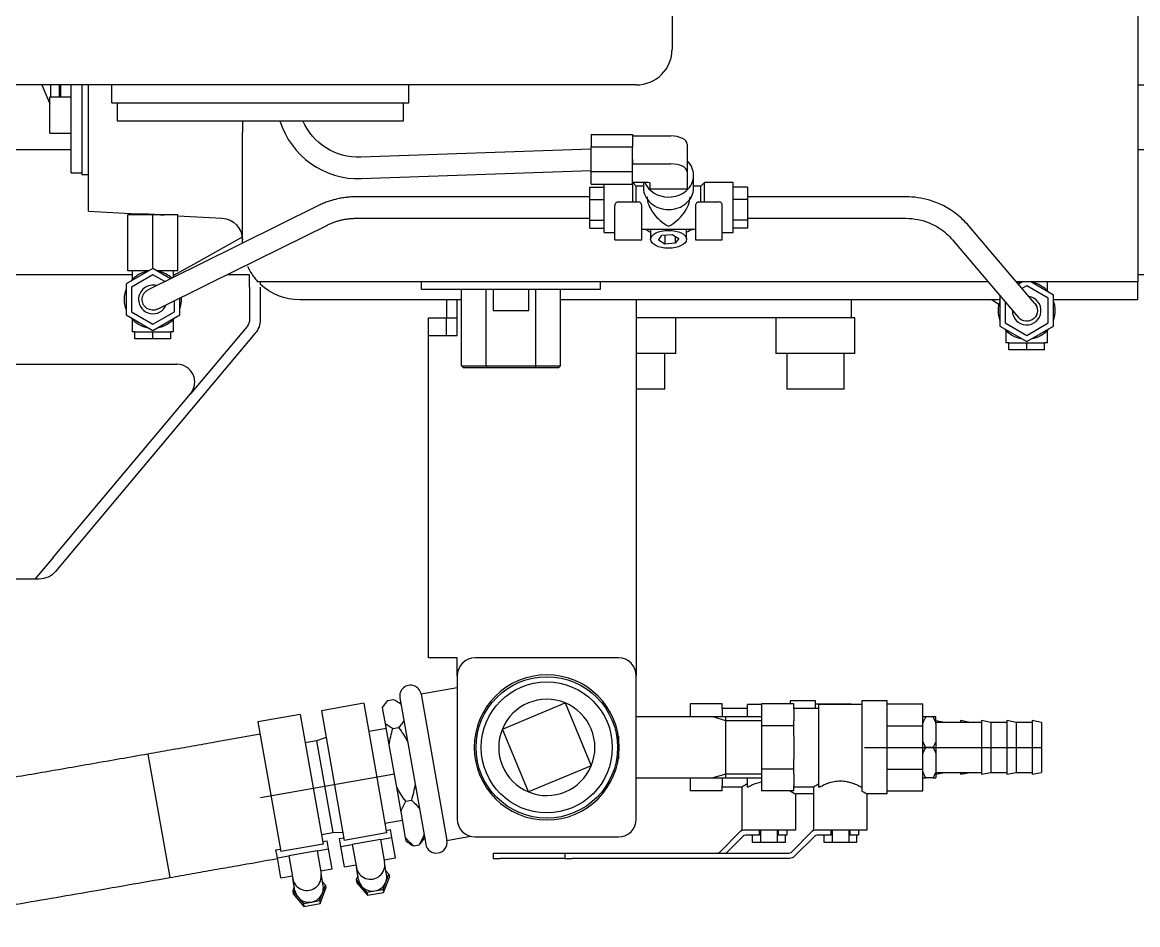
# Model space of a CAD drawing. Header units: millimetres. Extents: x 10462777 to 22643323, y 453826 to 1389191.
# Drawn here: x 11268562.9 to 11268864.5, y 577376.4 to 577620.4 of the extents above; entities that cross this region are included whole.
import ezdxf

# ---------------------------------------------------------------- set-up
doc = ezdxf.new("R2010")
doc.units = ezdxf.units.MM
doc.header["$LTSCALE"] = 200
doc.header["$MEASUREMENT"] = 0
doc.linetypes.add('CENTER', pattern=[2, 1.25, -0.25, 0.25, -0.25])
doc.linetypes.add('PHANTOM', pattern=[2.5, 1.25, -0.25, 0.25, -0.25, 0.25, -0.25])
doc.layers.add('1', color=1, linetype='CENTER')
doc.layers.add('11', color=6, linetype='PHANTOM')

msp = doc.modelspace()

# ---------------------------------------------------------------- linework, layer by layer
at = {"layer": '1', "color": 15, "linetype": 'Continuous'}
for p, q in [((11268864.53081, 577799.09149), (11268864.53081, 577599.04471)), ((11268580.78939, 577569.32675), (11268580.78939, 577603.47398)), ((11268864.53081, 577599.04471), (11268864.53081, 577585.62615)), ((11268622.43063, 577593.79064), (11268622.43063, 577590.65811)), ((11268622.43063, 577560.8649), (11268622.43063, 577590.65811)), ((11268864.53081, 577585.62615), (11268864.53081, 577550.2125)), ((11268580.78939, 577569.32675), (11268593.87664, 577568.64088)), ((11268604.99959, 577568.05795), (11268616.92432, 577567.433)), ((11268628.24103, 577550.2125), (11268626.67324, 577550.2125)), ((11268627.27263, 577550.2125), (11268627.27263, 577549.6131)), ((11268824.11418, 577550.2125), (11268628.24103, 577550.2125)), ((11268864.53081, 577550.2125), (11268831.73822, 577550.2125)), ((11268864.53081, 577545.37049), (11268864.53081, 577550.2125)), ((11268681.64225, 577545.37049), (11268637.92504, 577545.37049)), ((11268827.24708, 577545.37049), (11268708.48087, 577545.37049)), ((11268864.53081, 577545.37049), (11268841.77109, 577545.37049))]:
    msp.add_line(p, q, dxfattribs=at)
at = {"layer": '1', "color": 252, "linetype": 'Continuous'}
for p, q in [((11268738.63872, 577724.52463), (11268738.63872, 577613.15854)), ((11268728.95471, 577603.47454), (11268303.32833, 577603.47454)), ((11268576.14107, 577579.74872), (11268576.14107, 577603.46887)), ((11268864.51368, 577603.51787), (11269542.38598, 577603.51787)), ((11268588.5366, 577598.63253), (11268588.5366, 577593.79053)), ((11268666.00866, 577593.79053), (11268666.00866, 577598.63253)), ((11268588.5366, 577593.79053), (11268593.3786, 577593.79053)), ((11268593.3786, 577593.79053), (11268661.16666, 577593.79053)), ((11268661.16666, 577593.79053), (11268666.00866, 577593.79053)), ((11268302.41655, 577586.04332), (11268576.12443, 577586.04332)), ((11268716.75247, 577586.1276), (11268654.41444, 577583.93719)), ((11268864.50812, 577586.04332), (11269542.40225, 577586.04332)), ((11268654.61848, 577578.13037), (11268716.75221, 577580.3136)), ((11268576.14107, 577579.74872), (11268579.04627, 577579.74872)), ((11268642.84909, 577570.8013), (11268611.21634, 577555.13557)), ((11268716.36504, 577573.22152), (11268653.26605, 577573.22152)), ((11268801.84166, 577573.22152), (11268758.97543, 577573.22152)), ((11268613.79497, 577549.92871), (11268645.42772, 577565.59444)), ((11268653.26605, 577567.41112), (11268716.36504, 577567.41112)), ((11268758.97543, 577567.41112), (11268801.84166, 577567.41112)), ((11268825.36379, 577557.71592), (11268818.86188, 577565.3676)), ((11268622.38766, 577562.33439), (11268609.18279, 577554.93271)), ((11268814.43413, 577561.60518), (11268820.93604, 577553.9535)), ((11268836.72427, 577544.3465), (11268825.36379, 577557.71592)), ((11268611.21634, 577555.13557), (11268596.93129, 577548.06108)), ((11268609.18279, 577554.93271), (11268603.81164, 577551.92204)), ((11268820.93604, 577553.9535), (11268832.29651, 577540.58408)), ((11268592.64671, 577552.14933), (11268472.34198, 577552.14933)), ((11268599.50993, 577542.85422), (11268613.79497, 577549.92871)), ((11268604.21834, 577552.14933), (11268603.81585, 577552.14933)), ((11268624.38316, 577552.14933), (11268618.28542, 577552.14933)), ((11268624.36743, 577548.75989), (11268624.36743, 577552.1493)), ((11268670.85066, 577548.27569), (11268670.85066, 577550.2125)), ((11268719.2707, 577548.27569), (11268719.2707, 577550.2125)), ((11269339.04718, 577552.14933), (11268864.52975, 577552.14933)), ((11268624.36743, 577548.75989), (11268624.36743, 577540.04166)), ((11268627.27263, 577548.75989), (11268627.27263, 577540.04166)), ((11268670.85066, 577548.27569), (11268719.2707, 577548.27569)), ((11268681.64213, 577527.47371), (11268681.64213, 577548.27569)), ((11268688.35141, 577527.47371), (11268688.35141, 577548.27569)), ((11268701.76996, 577527.47371), (11268701.76996, 577548.27569)), ((11268708.47924, 577527.47371), (11268708.47924, 577548.27569)), ((11268677.63141, 577545.37049), (11268677.63141, 577540.52849)), ((11268680.53467, 577535.68648), (11268680.53467, 577545.37049)), ((11268728.95471, 577545.37049), (11268728.95471, 577535.68648)), ((11268787.05875, 577545.37049), (11268787.05875, 577540.52849)), ((11268825.16851, 577545.37029), (11268826.94771, 577544.14524)), ((11268623.68774, 577538.17423), (11268608.42463, 577519.98437)), ((11268672.78747, 577540.52655), (11268677.62947, 577540.52655)), ((11268672.78747, 577535.68648), (11268672.78747, 577540.52655)), ((11268677.62947, 577535.68648), (11268677.62947, 577540.52655)), ((11268677.63141, 577540.52849), (11268680.53467, 577540.52849)), ((11268732.10419, 577540.52849), (11268728.95393, 577540.52849)), ((11268733.79671, 577540.52849), (11268728.95471, 577540.52849)), ((11268733.79569, 577540.52849), (11268732.10419, 577540.52849)), ((11268782.21675, 577540.52849), (11268733.79671, 577540.52849)), ((11268739.60712, 577530.84448), (11268739.60712, 577540.52849)), ((11268766.72234, 577540.52849), (11268766.72234, 577530.84448)), ((11268780.52422, 577540.52849), (11268772.93711, 577540.52849)), ((11268782.21573, 577540.52849), (11268780.52422, 577540.52849)), ((11268787.05875, 577540.52849), (11268782.21675, 577540.52849)), ((11268788.02715, 577540.52849), (11268787.05838, 577540.52849)), ((11268788.02715, 577530.84448), (11268788.02715, 577540.52849)), ((11268625.91325, 577536.3068), (11268571.87858, 577471.91078)), ((11268672.78747, 577448.53042), (11268672.78747, 577535.68648)), ((11268672.78747, 577535.68648), (11268680.53467, 577535.68648)), ((11268728.95471, 577535.68648), (11268728.95471, 577443.68849)), ((11268732.10419, 577530.84448), (11268728.95393, 577530.84448)), ((11268739.60712, 577530.84448), (11268732.10419, 577530.84448)), ((11268780.52422, 577530.84448), (11268766.72234, 577530.84448)), ((11268788.02715, 577530.84448), (11268780.52422, 577530.84448)), ((11268490.72813, 577527.93928), (11268604.71589, 577527.93928)), ((11268682.20123, 577526.98951), (11268681.64213, 577527.47371)), ((11268681.64213, 577527.47371), (11268688.35141, 577527.47371)), ((11268688.63096, 577526.98951), (11268682.20123, 577526.98951)), ((11268688.63096, 577526.98951), (11268688.35141, 577527.47371)), ((11268688.35141, 577527.47371), (11268701.76996, 577527.47371)), ((11268701.49041, 577526.98951), (11268688.63096, 577526.98951)), ((11268701.49041, 577526.98951), (11268701.76996, 577527.47371)), ((11268707.92013, 577526.98951), (11268701.49041, 577526.98951)), ((11268701.76996, 577527.47371), (11268708.47924, 577527.47371)), ((11268708.47924, 577527.47371), (11268707.92013, 577526.98951)), ((11268571.22002, 577475.64564), (11268608.42508, 577519.98489)), ((11268571.22002, 577475.64564), (11268566.34451, 577469.83523)), ((11268566.34451, 577469.83523), (11268491.69653, 577469.83523)), ((11268567.42755, 577469.83523), (11268566.34451, 577469.83523)), ((11268680.53467, 577448.53042), (11268672.78747, 577448.53042)), ((11268680.53467, 577443.68781), (11268680.53467, 577448.53042)), ((11268724.1127, 577448.53042), (11268685.37667, 577448.53042)), ((11268680.53467, 577443.68841), (11268680.53467, 577404.95238)), ((11268728.95471, 577404.95238), (11268728.95471, 577443.68841)), ((11268762.84816, 577432.5518), (11268728.95509, 577432.5518)), ((11268753.16473, 577431.53498), (11268749.64236, 577432.5518)), ((11268753.16473, 577416.08899), (11268753.16473, 577432.5518)), ((11268762.84843, 577431.53498), (11268753.16473, 577431.53498)), ((11268724.1127, 577427.39221), (11268724.1127, 577421.24737)), ((11268596.90128, 577422.51314), (11268602.78691, 577389.13404)), ((11268753.16473, 577417.10581), (11268749.64236, 577416.08899)), ((11268762.84843, 577417.10581), (11268753.16473, 577417.10581)), ((11268728.95509, 577416.08899), (11268762.84816, 577416.08899)), ((11268685.37667, 577400.11038), (11268724.1127, 577400.11038))]:
    msp.add_line(p, q, dxfattribs=at)
at = {"layer": '1', "color": 20, "linetype": 'Continuous'}
for p, q in [((11268587.084, 577598.63253), (11268587.084, 577603.48634)), ((11268667.46126, 577598.63253), (11268667.46126, 577603.48634)), ((11268587.084, 577598.63253), (11268667.46126, 577598.63253))]:
    msp.add_line(p, q, dxfattribs=at)
at = {"layer": '1', "color": 51, "linetype": 'Continuous'}
msp.add_line((11268864.52839, 577603.47454), (11269512.86346, 577603.47454), dxfattribs=at)
at = {"layer": '1', "color": 60, "linetype": 'Continuous'}
for p, q in [((11268727.88947, 577589.66943), (11268727.88947, 577588.44207)), ((11268727.88947, 577589.66943), (11268738.32399, 577589.66943)), ((11268742.68179, 577587.49053), (11268742.68179, 577579.9426)), ((11268727.88947, 577583.34886), (11268727.88947, 577582.1215)), ((11268727.88947, 577581.71239), (11268727.88947, 577582.1215)), ((11268727.88947, 577582.1215), (11268738.32399, 577582.1215)), ((11268742.68179, 577579.9426), (11268742.68179, 577575.25796)), ((11268732.17464, 577577.11002), (11268727.88947, 577577.11002)), ((11268732.65884, 577575.25796), (11268732.65884, 577576.86792)), ((11268742.68179, 577575.25796), (11268732.65884, 577575.25796)), ((11268692.72259, 577429.29454), (11268709.71883, 577436.3425)), ((11268709.71883, 577436.3425), (11268716.76679, 577419.34626)), ((11268699.77055, 577412.2983), (11268692.72259, 577429.29454)), ((11268716.76679, 577419.34626), (11268699.77055, 577412.2983))]:
    msp.add_line(p, q, dxfattribs=at)
at = {"layer": '1', "color": 252, "linetype": 'Continuous', "extrusion": (0, 0, -1)}
msp.add_circle((-11268704.74469, 577424.3204), 19.61012, dxfattribs=at)
at = {"layer": '1', "color": 60, "linetype": 'Continuous'}
msp.add_circle((11268704.74469, 577424.3204), 17.70963, dxfattribs=at)
at = {"layer": '1', "color": 252, "linetype": 'Continuous'}
for centre, radius, start, end in [((11268728.95471, 577613.15854), 9.68401, 270, 0), ((11268653.83634, 577600.38985), 22.27322, 197.235065, 272.0124097), ((11268604.71589, 577523.09727), 4.842, 320, 90), ((11268685.37667, 577443.68841), 4.842, 90, 180), ((11268724.1127, 577443.68841), 4.842, 0, 90), ((11268685.37667, 577404.95238), 4.842, 180, 270), ((11268724.1127, 577404.95238), 4.842, 270, 0)]:
    msp.add_arc(centre, radius, start, end, dxfattribs=at)
at = {"layer": '1', "color": 252, "linetype": 'Continuous', "extrusion": (0, 0, -1)}
for centre, radius, start, end in [((-11268653.83634, 577600.38985), 16.46281, 267.9875903, 336.367171), ((-11268598.22061, 577545.45765), 2.9052, 243.6489546, 63.6545321), ((-11268834.51039, 577542.46529), 2.9052, 139.6411851, 227.1436815), ((-11268834.51039, 577542.46529), 2.9052, 227.1436815, 319.6354943), ((-11268621.46223, 577540.04166), 2.9052, 180, 220), ((-11268621.46223, 577540.04166), 5.8104, 180, 220), ((-11268567.42755, 577475.64564), 5.8104, 220, 270)]:
    msp.add_arc(centre, radius, start, end, dxfattribs=at)
at = {"layer": '1', "color": 15, "linetype": 'Continuous', "extrusion": (0, 0, -1)}
for centre, radius, start, end in [((-11268616.62022, 577561.63056), 5.8104, 93, 180), ((-11268637.92504, 577560.8649), 15.49441, 270, 313.4325366)]:
    msp.add_arc(centre, radius, start, end, dxfattribs=at)
at = {"layer": '1', "color": 60, "linetype": 'Continuous'}
for start, end in [(67.5226736, 157.5226735), (337.5226735, 67.5226736), (157.5226735, 247.5226736), (247.5226736, 337.5226735)]:
    msp.add_arc((11268704.74469, 577424.3204), 13.01049, start, end, dxfattribs=at)
for centre, major_axis, start_param, end_param in [((11268738.32399, 577587.49053), (-4.3578, 0), 3.141592654, 4.71238898), ((11268738.32399, 577579.9426), (4.3578, 0), 0, 1.570796327), ((11268732.17464, 577576.86792), (-0.4842, 0), 3.141592654, 4.71238898)]:
    msp.add_ellipse(centre, major_axis=major_axis, ratio=0.5, start_param=start_param, end_param=end_param, dxfattribs=at)
at = {"layer": '1', "color": 252, "linetype": 'Continuous'}
for points in [[(11268653.26605, 577573.22152), (11268647.77054, 577573.20964), (11268642.84909, 577570.8013)], [(11268645.42772, 577565.59444), (11268649.07372, 577567.39029), (11268653.26605, 577567.41112)]]:
    msp.add_open_spline(points, degree=2, dxfattribs=at)
for points, knots in [([(11268818.86188, 577565.3676), (11268817.85525, 577566.54499), (11268814.80925, 577569.47537), (11268808.87893, 577572.52201), (11268804.07234, 577573.20666), (11268801.84166, 577573.22152)], [0, 0, 0, 0, 0.237018028, 0.664456904, 1, 1, 1, 1]), ([(11268801.84166, 577567.41112), (11268802.99259, 577567.40766), (11268806.10964, 577567.09622), (11268810.67581, 577565.22269), (11268813.35848, 577562.85398), (11268814.43413, 577561.60518)], [0, 0, 0, 0, 0.237001581, 0.663260808, 1, 1, 1, 1]), ([(11268627.223, 577427.85968), (11268623.15603, 577427.14256), (11268617.07571, 577426.07044), (11268608.98205, 577424.64331), (11268602.94178, 577423.57824), (11268598.91486, 577422.86819), (11268596.90128, 577422.51314)], [0, 0, 0, 0, 0.402382353, 0.601580361, 0.800778369, 1, 1, 1, 1]), ([(11268596.90128, 577422.51314), (11268591.91201, 577421.63335), (11268582.03925, 577419.90074), (11268567.3851, 577417.35327), (11268546.85899, 577413.8191), (11268513.16522, 577408.10973), (11268469.49206, 577400.93931), (11268423.14033, 577393.62779), (11268373.42326, 577386.08122), (11268320.2188, 577378.42354), (11268263.28022, 577370.80031), (11268213.65587, 577364.65922), (11268170.93913, 577359.80893), (11268136.54155, 577356.22548), (11268103.98196, 577353.10678), (11268069.04833, 577350.10102), (11268028.78714, 577347.1983), (11267989.4145, 577345.09978), (11267952.09164, 577343.98162), (11267918.21525, 577343.96802), (11267892.40977, 577345.16173), (11267875.92764, 577347.01441), (11267867.69952, 577348.40934), (11267863.41864, 577349.38977), (11267862.42464, 577349.4308), (11267862.30889, 577349.30895)], [0, 0, 0, 0, 0.018818369, 0.037232989, 0.05525037, 0.096189622, 0.164193751, 0.219728335, 0.270717515, 0.351418996, 0.420197567, 0.485652098, 0.539286844, 0.582594895, 0.617074487, 0.664369318, 0.717783328, 0.774894048, 0.821872953, 0.87242318, 0.923194305, 0.94711395, 0.967888422, 0.985924965, 1, 1, 1, 1]), ([(11268314.42381, 577410.27859), (11268298.65898, 577410.28269), (11268269.34243, 577410.10702), (11268228.48007, 577409.40007), (11268193.56746, 577408.4233), (11268162.90878, 577407.26918), (11268134.7334, 577405.94729), (11268098.91842, 577403.92427), (11268055.32882, 577400.809), (11268004.70574, 577396.00659), (11267964.27402, 577390.98965), (11267933.12087, 577386.20258), (11267908.47925, 577381.78758), (11267884.66359, 577376.54701), (11267864.61925, 577370.77231), (11267850.90629, 577365.42058), (11267842.10088, 577360.28807), (11267836.12454, 577355.14692), (11267831.10963, 577346.70709), (11267830.78081, 577337.5396), (11267833.85128, 577330.01382), (11267837.83215, 577325.18596), (11267844.47009, 577320.52989), (11267854.55032, 577316.71715), (11267867.8443, 577313.89657), (11267889.63699, 577311.29543), (11267921.09086, 577309.95245), (11267961.7272, 577310.22541), (11268004.11554, 577311.81916), (11268047.78545, 577314.49291), (11268090.01795, 577317.8172), (11268131.60253, 577321.63858), (11268171.31751, 577325.75149), (11268209.78545, 577330.1081), (11268244.89048, 577334.35599), (11268279.03322, 577338.72381), (11268313.75595, 577343.38028), (11268348.18618, 577348.20387), (11268384.69192, 577353.52314), (11268424.00203, 577359.46505), (11268463.42828, 577365.659), (11268502.10204, 577371.93553), (11268532.5175, 577377.00612), (11268558.89943, 577381.49462), (11268580.52193, 577385.2265), (11268595.25568, 577387.80591), (11268602.78691, 577389.13405)], [0, 0, 0, 0, 0.033427425, 0.062206321, 0.086770745, 0.10772614, 0.12763693, 0.147114773, 0.184788964, 0.222216764, 0.259075824, 0.277042579, 0.296552041, 0.320235948, 0.339827164, 0.356620565, 0.369275518, 0.378682738, 0.388589806, 0.398359935, 0.404113867, 0.411494634, 0.422501482, 0.435349429, 0.450055066, 0.467221699, 0.501999322, 0.532654364, 0.566064496, 0.600666184, 0.631342594, 0.659909605, 0.692107902, 0.718005957, 0.743437755, 0.768085622, 0.791730564, 0.818294323, 0.842223105, 0.870277743, 0.902836432, 0.927000342, 0.953451212, 0.968268833, 0.983777394, 1, 1, 1, 1]), ([(11268602.78691, 577389.13405), (11268604.80049, 577389.48909), (11268608.82742, 577390.19915), (11268614.86768, 577391.26421), (11268622.56402, 577392.62128), (11268628.24701, 577393.62335), (11268631.91666, 577394.27041)], [0, 0, 0, 0, 0.207373864, 0.414722971, 0.622072078, 1, 1, 1, 1])]:
    msp.add_open_spline(points, degree=3, knots=knots, dxfattribs=at)
at = {"layer": '1', "color": 15, "linetype": 'Continuous'}
for points, knots in [([(11268593.86281, 577568.6416), (11268593.86282, 577568.6416), (11268593.86293, 577568.6416), (11268593.86659, 577568.6416), (11268593.89838, 577568.64161), (11268594.01601, 577568.64147), (11268594.10313, 577568.64132), (11268594.32881, 577568.64034), (11268594.46596, 577568.63953), (11268594.78825, 577568.63654), (11268594.97534, 577568.63433), (11268595.38305, 577568.62784), (11268595.60487, 577568.62356), (11268596.08517, 577568.61207), (11268596.34117, 577568.60488), (11268596.86857, 577568.58744), (11268597.14371, 577568.57707), (11268597.70815, 577568.55283), (11268597.99125, 577568.53924), (11268598.55915, 577568.50907), (11268598.84702, 577568.49228), (11268599.40417, 577568.457), (11268599.6744, 577568.43849), (11268600.19816, 577568.40025), (11268600.4515, 577568.38049), (11268600.89381, 577568.34423), (11268601.0892, 577568.32745), (11268601.27119, 577568.31126)], [0, 0, 0, 0, 0.004628401, 0.004628401, 0.08833637, 0.08833637, 0.172044339, 0.172044339, 0.255752307, 0.255752307, 0.339460276, 0.339460276, 0.423168244, 0.423168244, 0.506876213, 0.506876213, 0.590584182, 0.590584182, 0.67429215, 0.67429215, 0.758000119, 0.758000119, 0.841708088, 0.841708088, 0.925416056, 0.925416056, 1, 1, 1, 1]), ([(11268623.82183, 577554.44803), (11268624.15849, 577553.70814), (11268624.54763, 577553.00742), (11268625.24011, 577551.95458), (11268625.51601, 577551.57511), (11268626.08303, 577550.86235), (11268626.37534, 577550.52716), (11268626.67324, 577550.2125)], [0, 0, 0, 0, 0.453551495, 0.453551495, 0.726775747, 0.726775747, 1, 1, 1, 1])]:
    msp.add_open_spline(points, degree=3, knots=knots, dxfattribs=at)
at = {"layer": '11', "color": 60, "linetype": 'Continuous'}
for p, q in [((11268568.20018, 577603.47454), (11268570.33064, 577598.36144)), ((11268570.52435, 577603.47565), (11268570.52435, 577600.12855)), ((11268572.84851, 577603.47518), (11268572.84851, 577600.12752)), ((11268573.23587, 577603.4747), (11268573.23587, 577600.1277)), ((11268579.04627, 577603.47633), (11268579.04627, 577579.26452)), ((11268576.14107, 577600.12705), (11268570.33067, 577600.12705)), ((11268570.33067, 577590.44304), (11268570.33067, 577600.12705)), ((11268570.33067, 577590.44304), (11268576.14107, 577590.44304)), ((11268716.75286, 577590.09901), (11268727.88947, 577590.09901)), ((11268716.75286, 577590.09901), (11268716.75286, 577586.74437)), ((11268727.88947, 577590.09901), (11268727.88947, 577589.6694)), ((11268716.75286, 577580.03509), (11268716.75286, 577586.74437)), ((11268716.75286, 577586.74437), (11268727.88947, 577586.74437)), ((11268727.88947, 577588.44213), (11268727.88947, 577586.74437)), ((11268727.88947, 577580.03509), (11268727.88947, 577586.74437)), ((11268716.75286, 577576.68045), (11268716.75286, 577580.03509)), ((11268716.75286, 577580.03509), (11268727.88947, 577580.03509)), ((11268727.88947, 577576.68045), (11268727.88947, 577580.03509)), ((11268579.04627, 577579.26452), (11268580.78939, 577579.26452)), ((11268727.98631, 577577.09512), (11268727.88935, 577577.09512)), ((11268728.95471, 577576.12672), (11268727.98631, 577577.09512)), ((11268727.98631, 577571.82969), (11268727.98631, 577577.09512)), ((11268730.89151, 577577.11003), (11268730.89151, 577575.64252)), ((11268744.44912, 577575.64252), (11268744.44912, 577579.03193)), ((11268747.35432, 577577.09512), (11268746.38592, 577576.12672)), ((11268755.10153, 577577.09512), (11268747.35432, 577577.09512)), ((11268747.35432, 577571.82969), (11268747.35432, 577577.09512)), ((11268755.10153, 577563.53751), (11268755.10153, 577577.09512)), ((11268716.3655, 577575.85889), (11268720.2391, 577575.85889)), ((11268716.3655, 577572.45126), (11268716.3655, 577575.85889)), ((11268716.75286, 577576.68045), (11268727.88947, 577576.68045)), ((11268720.2391, 577563.53751), (11268720.2391, 577576.68035)), ((11268730.89157, 577576.12672), (11268728.95471, 577576.12672)), ((11268728.95471, 577571.82989), (11268728.95471, 577576.12672)), ((11268746.38592, 577576.12672), (11268744.44906, 577576.12672)), ((11268746.38592, 577571.82989), (11268746.38592, 577576.12672)), ((11268758.97513, 577575.85889), (11268755.10153, 577575.85889)), ((11268758.97513, 577575.85889), (11268758.97513, 577572.45126)), ((11268716.3655, 577572.45126), (11268720.2391, 577572.45126)), ((11268716.3655, 577566.90869), (11268716.3655, 577572.45126)), ((11268723.1443, 577561.60071), (11268723.1443, 577570.86671)), ((11268724.1127, 577571.82977), (11268729.43891, 577571.82977)), ((11268730.40731, 577561.60071), (11268730.40731, 577570.86671)), ((11268744.93332, 577570.86671), (11268744.93332, 577561.60071)), ((11268745.90172, 577571.82977), (11268751.22793, 577571.82977)), ((11268752.19633, 577561.60071), (11268752.19633, 577570.86671)), ((11268758.97513, 577572.45126), (11268755.10153, 577572.45126)), ((11268758.97513, 577572.45126), (11268758.97513, 577566.90869)), ((11268591.4418, 577553.20485), (11268591.4418, 577568.3119)), ((11268598.22061, 577568.3119), (11268591.4418, 577568.3119)), ((11268593.9987, 577568.6414), (11268593.9987, 577568.3119)), ((11268598.22061, 577553.84431), (11268598.22061, 577568.3119)), ((11268604.99941, 577568.3119), (11268598.22061, 577568.3119)), ((11268604.99941, 577553.20485), (11268604.99941, 577568.3119)), ((11268716.3655, 577566.90869), (11268720.2391, 577566.90869)), ((11268716.3655, 577564.77375), (11268716.3655, 577566.90869)), ((11268716.3655, 577564.77375), (11268720.2391, 577564.77375)), ((11268758.97513, 577566.90869), (11268755.10153, 577566.90869)), ((11268758.97513, 577564.77375), (11268755.10153, 577564.77375)), ((11268758.97513, 577566.90869), (11268758.97513, 577564.77375)), ((11268720.2391, 577563.53751), (11268723.1443, 577563.53751)), ((11268730.40749, 577564.50591), (11268744.93314, 577564.50591)), ((11268731.36223, 577564.47819), (11268731.32202, 577564.50595)), ((11268732.82831, 577564.50589), (11268732.82831, 577561.73045)), ((11268734.9143, 577561.49626), (11268735.88667, 577562.80674)), ((11268735.88667, 577562.80674), (11268738.64269, 577563.04094)), ((11268736.69794, 577562.87568), (11268736.69794, 577560.41997)), ((11268738.64269, 577563.04094), (11268740.42633, 577561.96465)), ((11268739.45396, 577562.55137), (11268739.45396, 577560.65416)), ((11268740.42633, 577561.96465), (11268739.45396, 577560.65416)), ((11268742.51232, 577561.73045), (11268742.51232, 577564.50589)), ((11268744.01861, 577564.50595), (11268743.9784, 577564.47819)), ((11268752.19633, 577563.53751), (11268755.10153, 577563.53751)), ((11268723.1443, 577561.60071), (11268730.40731, 577561.60071)), ((11268736.69794, 577560.41997), (11268734.9143, 577561.49626)), ((11268739.45396, 577560.65416), (11268736.69794, 577560.41997)), ((11268744.93332, 577561.60071), (11268752.19633, 577561.60071)), ((11268598.22061, 577553.84424), (11268590.9576, 577549.65095)), ((11268597.11312, 577553.20485), (11268591.4418, 577553.20485)), ((11268592.62954, 577553.20485), (11268592.62954, 577550.85066)), ((11268603.01703, 577551.07503), (11268598.22061, 577553.84424)), ((11268604.99941, 577553.20485), (11268599.3281, 577553.20485)), ((11268603.81167, 577551.46853), (11268603.81167, 577553.20485)), ((11268590.9576, 577549.65095), (11268590.9576, 577541.26435)), ((11268598.22061, 577552.16692), (11268592.4102, 577548.81229)), ((11268592.62954, 577550.8507), (11268592.62954, 577550.82041)), ((11268601.45328, 577550.30054), (11268598.22061, 577552.16692)), ((11268833.40289, 577550.21247), (11268832.28712, 577549.56828)), ((11268841.77339, 577546.65859), (11268835.61788, 577550.21247)), ((11268840.10145, 577547.82805), (11268840.10145, 577550.2125)), ((11268592.4102, 577548.81229), (11268592.4102, 577542.10301)), ((11268690.21868, 577548.27569), (11268690.21868, 577542.46529)), ((11268699.90269, 577542.46529), (11268699.90269, 577548.27569)), ((11268834.51039, 577549.17457), (11268833.24327, 577548.44299)), ((11268840.32079, 577545.81993), (11268834.51039, 577549.17457)), ((11268841.77339, 577538.27199), (11268841.77339, 577546.65859)), ((11268604.03101, 577542.10301), (11268604.03101, 577545.09325)), ((11268605.48361, 577541.26435), (11268605.48361, 577545.81251)), ((11268827.24738, 577546.52597), (11268827.24738, 577538.27199)), ((11268828.69998, 577544.81658), (11268828.69998, 577539.11065)), ((11268840.32079, 577539.11065), (11268840.32079, 577545.81993)), ((11268590.9576, 577541.26435), (11268598.22061, 577537.07105)), ((11268592.4102, 577542.10301), (11268598.22061, 577538.74837)), ((11268598.22061, 577538.74837), (11268604.03101, 577542.10301)), ((11268598.22061, 577537.07105), (11268605.48361, 577541.26435)), ((11268690.21868, 577542.46529), (11268698.78907, 577542.46529)), ((11268698.78907, 577542.46529), (11268699.90269, 577542.46529)), ((11268592.62954, 577540.09489), (11268592.62954, 577540.06461)), ((11268592.62954, 577540.06463), (11268592.62954, 577536.74204)), ((11268603.81167, 577536.74204), (11268603.81167, 577540.09489)), ((11268827.24738, 577538.27199), (11268834.51039, 577534.07869)), ((11268828.69998, 577539.11065), (11268834.51039, 577535.75601)), ((11268834.51039, 577535.75601), (11268840.32079, 577539.11065)), ((11268834.51039, 577534.07869), (11268841.77339, 577538.27199)), ((11268593.3786, 577536.74204), (11268592.62954, 577536.74204)), ((11268593.3786, 577534.80524), (11268593.3786, 577536.74204)), ((11268593.3786, 577536.74204), (11268598.22061, 577536.74204)), ((11268598.22061, 577534.80524), (11268593.3786, 577534.80524)), ((11268598.22061, 577534.80524), (11268598.22061, 577536.74204)), ((11268598.22061, 577536.74204), (11268603.06261, 577536.74204)), ((11268603.06261, 577534.80524), (11268598.22061, 577534.80524)), ((11268603.06261, 577534.80524), (11268603.06261, 577536.74204)), ((11268603.81167, 577536.74204), (11268603.06261, 577536.74204)), ((11268828.91932, 577537.10253), (11268828.91932, 577537.07225)), ((11268828.91932, 577537.07228), (11268828.91932, 577533.74968)), ((11268840.10145, 577533.74968), (11268840.10145, 577537.10253)), ((11268829.66839, 577533.74968), (11268828.91932, 577533.74968)), ((11268829.66839, 577531.81288), (11268829.66839, 577533.74968)), ((11268829.66839, 577533.74968), (11268834.51039, 577533.74968)), ((11268834.51039, 577531.81288), (11268829.66839, 577531.81288)), ((11268834.51039, 577531.81288), (11268834.51039, 577533.74968)), ((11268834.51039, 577533.74968), (11268839.35239, 577533.74968)), ((11268839.35239, 577531.81288), (11268834.51039, 577531.81288)), ((11268839.35239, 577531.81288), (11268839.35239, 577533.74968)), ((11268840.10145, 577533.74968), (11268839.35239, 577533.74968)), ((11268736.70191, 577521.16047), (11268736.70191, 577530.84448)), ((11268769.62754, 577530.84448), (11268769.62754, 577521.16047)), ((11268785.12195, 577521.16047), (11268785.12195, 577530.84448)), ((11268736.70191, 577521.16047), (11268728.95509, 577521.16047)), ((11268785.12195, 577521.16047), (11268769.62754, 577521.16047)), ((11268680.53452, 577440.4558), (11268670.73731, 577438.72828)), ((11268670.73731, 577438.72828), (11268677.716, 577399.15021)), ((11268655.24552, 577436.2425), (11268643.80126, 577434.22456)), ((11268655.24552, 577436.2425), (11268661.42849, 577401.1771)), ((11268661.13703, 577430.71405), (11268660.3605, 577435.11798)), ((11268661.79676, 577437.0108), (11268663.32266, 577437.27986)), ((11268665.01518, 577437.71932), (11268671.99387, 577398.14124)), ((11268638.07913, 577433.2156), (11268626.63486, 577431.19767)), ((11268638.07913, 577433.2156), (11268644.2621, 577398.15021)), ((11268643.80126, 577434.22456), (11268649.98423, 577399.15917)), ((11268809.16734, 577432.5518), (11268807.24991, 577432.5518)), ((11268809.99048, 577430.82597), (11268809.99048, 577432.5518)), ((11268626.63486, 577431.19767), (11268632.81784, 577396.13227)), ((11268661.35925, 577429.45379), (11268656.59077, 577428.61298)), ((11268662.14395, 577425.00354), (11268661.13703, 577430.71405)), ((11268663.13406, 577429.4266), (11268664.65996, 577429.69566)), ((11268822.27465, 577431.0992), (11268809.99048, 577431.0992)), ((11268809.99048, 577430.82597), (11268809.99048, 577426.04623)), ((11268812.33401, 577431.0992), (11268809.99049, 577431.54054)), ((11268819.19029, 577431.0992), (11268816.61919, 577431.5834)), ((11268816.61919, 577431.5834), (11268816.61919, 577431.09929)), ((11268824.84575, 577431.0992), (11268822.27465, 577431.5834)), ((11268822.27465, 577431.5834), (11268822.27465, 577424.3204)), ((11268829.13092, 577431.0992), (11268824.84575, 577431.0992)), ((11268824.84575, 577431.0992), (11268824.84575, 577424.3204)), ((11268831.70203, 577431.0992), (11268829.13092, 577431.5834)), ((11268829.13092, 577431.5834), (11268829.13092, 577424.3204)), ((11268835.9872, 577431.0992), (11268831.70203, 577431.0992)), ((11268831.70203, 577431.0992), (11268831.70203, 577424.3204)), ((11268838.5583, 577431.0992), (11268835.9872, 577431.5834)), ((11268835.9872, 577431.5834), (11268835.9872, 577424.3204)), ((11268838.5583, 577431.0992), (11268838.5583, 577424.3204)), ((11268642.51436, 577426.13093), (11268639.42449, 577425.5861)), ((11268645.07868, 577426.97988), (11268642.51436, 577426.13093)), ((11268642.51436, 577426.13093), (11268646.88655, 577401.33503)), ((11268809.99048, 577426.04623), (11268809.99048, 577422.59457)), ((11268664.15611, 577413.59202), (11268662.14395, 577425.00354)), ((11268809.16734, 577424.3204), (11268807.24991, 577424.3204)), ((11268822.27465, 577424.3204), (11268822.27465, 577417.05739)), ((11268824.84575, 577424.3204), (11268824.84575, 577417.54159)), ((11268829.13092, 577424.3204), (11268829.13092, 577417.05739)), ((11268831.70203, 577424.3204), (11268831.70203, 577417.54159)), ((11268835.9872, 577424.3204), (11268835.9872, 577417.05739)), ((11268838.5583, 577424.3204), (11268838.5583, 577417.54159)), ((11268809.99048, 577422.59457), (11268809.99048, 577417.81482)), ((11268809.99048, 577417.81482), (11268809.99048, 577416.08899)), ((11268809.99048, 577417.54159), (11268822.27465, 577417.54159)), ((11268809.99049, 577417.10025), (11268812.33401, 577417.54159)), ((11268816.61919, 577417.05739), (11268819.19029, 577417.54159)), ((11268816.61919, 577417.5415), (11268816.61919, 577417.05739)), ((11268822.27465, 577417.05739), (11268824.84575, 577417.54159)), ((11268824.84575, 577417.54159), (11268829.13092, 577417.54159)), ((11268829.13092, 577417.05739), (11268831.70203, 577417.54159)), ((11268831.70203, 577417.54159), (11268835.9872, 577417.54159)), ((11268835.9872, 577417.05739), (11268838.5583, 577417.54159)), ((11268809.16734, 577416.08899), (11268807.24991, 577416.08899)), ((11268665.32879, 577406.9414), (11268664.15611, 577413.59202)), ((11268666.59928, 577409.77433), (11268668.12518, 577410.04339)), ((11268666.56442, 577399.93381), (11268665.32879, 577406.9414)), ((11268660.96296, 577403.81708), (11268665.73144, 577404.65789)), ((11268661.30223, 577401.8932), (11268662.49434, 577402.1034)), ((11268662.87314, 577399.95512), (11268662.49434, 577402.1034)), ((11268643.79668, 577400.7902), (11268646.88655, 577401.33503)), ((11268644.13583, 577398.8663), (11268645.32794, 577399.0765)), ((11268645.70674, 577396.92822), (11268645.32794, 577399.0765)), ((11268646.88655, 577401.33503), (11268649.58658, 577401.41433)), ((11268648.66585, 577399.66506), (11268649.85797, 577399.87526)), ((11268649.04465, 577397.51679), (11268648.66585, 577399.66506)), ((11268661.42849, 577401.1771), (11268649.98423, 577399.15917)), ((11268659.77365, 577399.4086), (11268652.14414, 577398.06331)), ((11268659.77365, 577399.4086), (11268662.87314, 577399.95512)), ((11268659.77365, 577399.4086), (11268660.87264, 577393.17592)), ((11268663.83672, 577394.4904), (11268662.87314, 577399.95512)), ((11268666.73782, 577398.95044), (11268666.56442, 577399.93381)), ((11268677.716, 577399.15021), (11268684.11295, 577400.27816)), ((11268631.49946, 577396.63816), (11268632.69157, 577396.84837)), ((11268631.87826, 577394.48989), (11268631.49946, 577396.63816)), ((11268644.2621, 577398.15021), (11268632.81784, 577396.13227)), ((11268642.60726, 577396.3817), (11268634.97775, 577395.03641)), ((11268642.60726, 577396.3817), (11268645.70674, 577396.92822)), ((11268642.60726, 577396.3817), (11268643.70625, 577390.14902)), ((11268646.67032, 577391.4635), (11268645.70674, 577396.92822)), ((11268649.04465, 577397.51679), (11268652.14414, 577398.06331)), ((11268650.00823, 577392.05207), (11268649.04465, 577397.51679)), ((11268652.14414, 577398.06331), (11268653.24313, 577391.83063)), ((11268668.72721, 577397.70626), (11268670.25311, 577397.97532)), ((11268631.87826, 577394.48989), (11268634.97775, 577395.03641)), ((11268632.84184, 577389.02517), (11268631.87826, 577394.48989)), ((11268634.97775, 577395.03641), (11268636.07674, 577388.80373)), ((11268660.73723, 577393.94388), (11268663.83672, 577394.4904)), ((11268661.4376, 577389.97188), (11268660.87264, 577393.17592)), ((11268643.57083, 577390.91698), (11268646.67032, 577391.4635)), ((11268644.2712, 577386.94498), (11268643.70625, 577390.14902)), ((11268650.00823, 577392.05207), (11268653.10772, 577392.59859)), ((11268653.80809, 577388.62659), (11268653.24313, 577391.83063)), ((11268661.2589, 577387.99675), (11268662.02774, 577390.07594)), ((11268662.02774, 577390.07594), (11268661.25948, 577390.98205)), ((11268662.02774, 577390.07594), (11268662.16898, 577389.27493)), ((11268632.84184, 577389.02517), (11268635.94133, 577389.57169)), ((11268636.6417, 577385.59969), (11268636.07674, 577388.80373)), ((11268644.0925, 577384.96986), (11268644.86135, 577387.04904)), ((11268644.86135, 577387.04904), (11268644.09308, 577387.95515)), ((11268644.86135, 577387.04904), (11268645.00259, 577386.24803)), ((11268653.62997, 577389.63676), (11268653.21795, 577388.52253)), ((11268653.21795, 577388.52253), (11268653.35919, 577387.72152)), ((11268653.21795, 577388.52253), (11268654.65155, 577386.8317)), ((11268653.35919, 577387.72152), (11268656.22639, 577384.33986)), ((11268654.65155, 577386.8317), (11268656.08515, 577385.14087)), ((11268660.49005, 577385.91757), (11268661.2589, 577387.99675)), ((11268660.63129, 577385.11656), (11268662.16898, 577389.27493)), ((11268636.46358, 577386.60986), (11268636.05155, 577385.49563)), ((11268636.05155, 577385.49563), (11268637.48515, 577383.8048)), ((11268636.05155, 577385.49563), (11268636.19279, 577384.69462)), ((11268636.19279, 577384.69462), (11268639.06, 577381.31296)), ((11268637.48515, 577383.8048), (11268638.91876, 577382.11397)), ((11268643.32365, 577382.89067), (11268644.0925, 577384.96986)), ((11268643.46489, 577382.08967), (11268645.00259, 577386.24803)), ((11268656.08515, 577385.14087), (11268658.2876, 577385.52922)), ((11268656.08515, 577385.14087), (11268656.22639, 577384.33986)), ((11268656.22639, 577384.33986), (11268660.63129, 577385.11656)), ((11268658.2876, 577385.52922), (11268660.49005, 577385.91757)), ((11268660.49005, 577385.91757), (11268660.63129, 577385.11656)), ((11268638.91876, 577382.11397), (11268641.1212, 577382.50232)), ((11268638.91876, 577382.11397), (11268639.06, 577381.31296)), ((11268639.06, 577381.31296), (11268643.46489, 577382.08967)), ((11268641.1212, 577382.50232), (11268643.32365, 577382.89067)), ((11268643.32365, 577382.89067), (11268643.46489, 577382.08967))]:
    msp.add_line(p, q, dxfattribs=at)
at = {"layer": '11', "color": 252, "linetype": 'Continuous'}
for p, q in [((11268743.48072, 577436.06163), (11268743.48072, 577432.55183)), ((11268752.19633, 577436.06163), (11268743.48072, 577436.06163)), ((11268752.19633, 577434.71388), (11268752.19633, 577436.06163)), ((11268762.84886, 577435.94121), (11268758.97513, 577435.94121)), ((11268758.97513, 577432.55193), (11268758.97513, 577435.94121)), ((11268771.56434, 577436.06163), (11268762.84873, 577436.06163)), ((11268762.84873, 577436.06163), (11268762.84873, 577430.19102)), ((11268777.37475, 577436.90961), (11268770.59594, 577436.90961)), ((11268770.59594, 577436.90961), (11268770.59594, 577436.06146)), ((11268771.56434, 577434.71388), (11268771.56434, 577436.06163)), ((11268777.37475, 577434.97261), (11268777.37475, 577436.90961)), ((11268777.37475, 577436.06163), (11268787.05875, 577436.06163)), ((11268789.96396, 577435.94121), (11268778.34315, 577435.94121)), ((11268778.34315, 577413.54762), (11268778.34315, 577435.94121)), ((11268787.05875, 577435.94119), (11268787.05875, 577436.06163)), ((11268796.74276, 577436.90961), (11268789.96396, 577436.90961)), ((11268789.96396, 577436.90961), (11268789.96396, 577412.50948)), ((11268796.74276, 577411.73119), (11268796.74276, 577436.90961)), ((11268796.74276, 577436.06163), (11268806.42677, 577436.06163)), ((11268806.42677, 577430.19102), (11268806.42677, 577436.06163)), ((11268752.19633, 577434.97281), (11268758.97513, 577434.97281)), ((11268752.19633, 577434.71388), (11268752.19633, 577432.55185)), ((11268771.56434, 577434.97281), (11268778.34315, 577434.97281)), ((11268771.56434, 577434.71388), (11268771.56434, 577431.53877)), ((11268762.84873, 577430.19102), (11268762.84873, 577418.44978)), ((11268771.56434, 577430.19102), (11268762.84873, 577430.19102)), ((11268771.56434, 577430.19102), (11268771.56434, 577431.53877)), ((11268771.56434, 577427.49551), (11268771.56434, 577430.19102)), ((11268796.74276, 577430.19102), (11268806.42677, 577430.19102)), ((11268806.42677, 577418.44978), (11268806.42677, 577430.19102)), ((11268771.56434, 577427.49551), (11268771.56434, 577421.14528)), ((11268771.56434, 577418.44978), (11268771.56434, 577421.14528)), ((11268771.56434, 577418.44978), (11268762.84873, 577418.44978)), ((11268762.84873, 577418.44978), (11268762.84873, 577412.57916)), ((11268771.56434, 577417.10203), (11268771.56434, 577418.44978)), ((11268771.56434, 577417.10203), (11268771.56434, 577413.92692)), ((11268796.74276, 577418.44978), (11268806.42677, 577418.44978)), ((11268806.42677, 577412.57916), (11268806.42677, 577418.44978)), ((11268743.48072, 577416.08897), (11268743.48072, 577412.57916)), ((11268752.19633, 577416.08894), (11268752.19633, 577413.92692)), ((11268752.19633, 577412.57916), (11268752.19633, 577413.92692)), ((11268758.97513, 577413.54762), (11268758.97513, 577416.08908)), ((11268771.56434, 577412.57916), (11268771.56434, 577413.92692)), ((11268752.19633, 577412.57916), (11268743.48072, 577412.57916)), ((11268752.19633, 577413.66799), (11268757.52253, 577413.66799)), ((11268757.52253, 577413.66799), (11268757.52253, 577402.04718)), ((11268771.56434, 577412.57916), (11268762.84873, 577412.57916)), ((11268771.56434, 577413.66799), (11268776.89055, 577413.66799)), ((11268772.04854, 577402.04718), (11268772.04854, 577411.73119)), ((11268776.89048, 577411.73119), (11268772.04854, 577411.73119)), ((11268776.89055, 577413.66799), (11268776.89055, 577402.04718)), ((11268791.41656, 577402.04718), (11268791.41656, 577411.73119)), ((11268796.74276, 577411.73119), (11268791.41656, 577411.73119)), ((11268796.74276, 577412.57916), (11268806.42677, 577412.57916)), ((11268758.32478, 577402.04718), (11268758.36189, 577402.04718)), ((11268758.36189, 577402.04718), (11268764.78554, 577402.04718)), ((11268762.26956, 577400.59458), (11268762.26956, 577402.04718)), ((11268762.54911, 577402.04718), (11268762.54911, 577398.65778)), ((11268764.78554, 577402.04718), (11268772.04854, 577402.04718)), ((11268767.02196, 577402.04718), (11268767.02196, 577398.65778)), ((11268767.30151, 577402.04718), (11268767.30151, 577400.59458)), ((11268769.62754, 577402.04718), (11268769.62754, 577400.59458)), ((11268777.69279, 577402.04718), (11268777.72991, 577402.04718)), ((11268777.72991, 577402.04718), (11268784.15355, 577402.04718)), ((11268781.63757, 577400.59458), (11268781.63757, 577402.04718)), ((11268781.91712, 577402.04718), (11268781.91712, 577398.65778)), ((11268784.15355, 577402.04718), (11268791.41656, 577402.04718)), ((11268786.38998, 577402.04718), (11268786.38998, 577398.65778)), ((11268786.66953, 577402.04718), (11268786.66953, 577400.59458)), ((11268788.99555, 577402.04718), (11268788.99555, 577400.59458)), ((11268751.51156, 577396.03621), (11268756.95525, 577401.47991)), ((11268757.84058, 577400.31094), (11268753.28225, 577395.75262)), ((11268762.26956, 577400.59458), (11268758.52534, 577400.59458)), ((11268760.31268, 577400.59458), (11268760.31268, 577398.65778)), ((11268769.62754, 577400.59458), (11268767.30151, 577400.59458)), ((11268769.25839, 577398.65778), (11268769.25839, 577400.59458)), ((11268770.87958, 577396.03621), (11268776.32327, 577401.47991)), ((11268777.20859, 577400.31094), (11268771.7649, 577394.86725)), ((11268781.63757, 577400.59458), (11268777.89336, 577400.59458)), ((11268779.6807, 577400.59458), (11268779.6807, 577398.65778)), ((11268788.99555, 577400.59458), (11268786.66953, 577400.59458)), ((11268788.6264, 577398.65778), (11268788.6264, 577400.59458)), ((11268760.31268, 577398.65778), (11268762.54911, 577398.65778)), ((11268762.54911, 577398.65778), (11268767.02196, 577398.65778)), ((11268767.02196, 577398.65778), (11268769.25839, 577398.65778)), ((11268779.6807, 577398.65778), (11268781.91712, 577398.65778)), ((11268781.91712, 577398.65778), (11268786.38998, 577398.65778)), ((11268786.38998, 577398.65778), (11268788.6264, 577398.65778)), ((11268690.21868, 577395.75258), (11268690.21868, 577394.29998)), ((11268690.21868, 577395.75258), (11268692.15548, 577395.75258)), ((11268690.21868, 577394.29998), (11268692.15548, 577394.29998)), ((11268692.15548, 577395.75258), (11268709.58728, 577395.75258)), ((11268709.58708, 577394.29998), (11268692.15548, 577394.29998)), ((11268709.58669, 577395.75258), (11268709.58669, 577394.29998)), ((11268709.58669, 577395.75258), (11268711.5235, 577395.75258)), ((11268709.58669, 577394.29998), (11268711.5235, 577394.29998)), ((11268711.5235, 577395.75258), (11268770.19482, 577395.75258)), ((11268770.39538, 577394.29998), (11268711.5235, 577394.29998))]:
    msp.add_line(p, q, dxfattribs=at)
at = {"layer": '11', "color": 51, "linetype": 'Continuous'}
for p, q in [((11268790.62247, 577424.3204), (11268819.19029, 577424.3204)), ((11268790.62247, 577424.3204), (11268819.19029, 577424.3204)), ((11268790.62247, 577424.3204), (11268819.19029, 577424.3204)), ((11268809.99048, 577424.3204), (11268838.5583, 577424.3204)), ((11268809.99048, 577424.3204), (11268838.5583, 577424.3204)), ((11268809.99048, 577424.3204), (11268838.5583, 577424.3204)), ((11268663.54534, 577417.05584), (11268627.30518, 577410.66572))]:
    msp.add_line(p, q, dxfattribs=at)
at = {"layer": '11', "color": 60, "linetype": 'Continuous'}
msp.add_circle((11268704.74469, 577424.3204), 19.12591, dxfattribs=at)
for centre, radius, start, end in [((11268598.22061, 577545.45765), 7.74721, 99.6358652, 140.3641348), ((11268598.22061, 577545.45765), 7.74721, 47.3901272, 80.3641348), ((11268834.51039, 577542.46529), 7.74721, 99.6358652, 108.3320037), ((11268834.51039, 577542.46529), 7.74721, 39.6358652, 80.3641348), ((11268598.22061, 577545.45765), 7.74721, 159.6358652, 200.3641348), ((11268598.22061, 577545.45765), 3.8736, 74.9418857, 180), ((11268598.22061, 577545.45765), 3.8736, 180, 337.7531859), ((11268598.22061, 577545.45765), 7.74721, 339.6358652, 4.3216802), ((11268834.51039, 577542.46529), 7.74721, 159.6358652, 200.3641348), ((11268834.51039, 577542.46529), 3.8736, 180, 81.7706656), ((11268834.51039, 577542.46529), 7.74721, 339.6358652, 20.3641348), ((11268598.22061, 577545.45765), 7.74721, 219.6358652, 260.3641348), ((11268598.22061, 577545.45765), 7.74721, 279.6358652, 320.3641348), ((11268834.51039, 577542.46529), 7.74721, 219.6358652, 260.3641348), ((11268834.51039, 577542.46529), 7.74721, 279.6358652, 320.3641348), ((11268667.87625, 577438.2238), 2.9052, 10, 190), ((11268674.85493, 577398.64573), 2.9052, 190, 10)]:
    msp.add_arc(centre, radius, start, end, dxfattribs=at)
at = {"layer": '11', "color": 60, "linetype": 'Continuous', "extrusion": (0, 0, -1)}
for start, end in [(139.6462005, 180), (180, 227.1431584)]:
    msp.add_arc((-11268834.51039, 577542.46529), 2.9052, start, end, dxfattribs=at)
at = {"layer": '11', "color": 252, "linetype": 'Continuous', "extrusion": (0, 0, -1)}
for centre, start, end in [((-11268758.32478, 577400.11038), 44.9999999, 90), ((-11268777.69279, 577400.11038), 44.9999999, 90), ((-11268770.39538, 577396.23678), 224.9999999, 270)]:
    msp.add_arc(centre, 1.9368, start, end, dxfattribs=at)
at = {"layer": '11', "color": 252, "linetype": 'Continuous'}
for centre, start, end in [((11268758.52534, 577399.62618), 90, 135.0000001), ((11268777.89336, 577399.62618), 90, 135.0000001), ((11268750.8268, 577396.72098), 270, 315.0000001), ((11268770.19482, 577396.72098), 270, 315.0000001)]:
    msp.add_arc(centre, 0.9684, start, end, dxfattribs=at)
at = {"layer": '11', "color": 60, "linetype": 'Continuous'}
for centre, major_axis, ratio, start_param, end_param in [((11268737.67031, 577579.03193), (6.77881, 0), 0.866025404, 0, 0.738764557), ((11268737.67031, 577579.03193), (6.77881, 0), 0.866025404, 3.475190279, 4.712388333), ((11268737.67031, 577579.03193), (6.77881, 0), 0.866025404, 4.712388333, 6.283185307), ((11268737.67031, 577575.64252), (6.77881, 0), 0.866025404, 3.141592807, 4.712389761), ((11268737.67031, 577575.64252), (6.77881, 0), 0.866025404, 4.712388333, 6.283185307), ((11268737.67031, 577570.31632), (-5.03196, 5.03196), 0.577350269, 0.523598272, 2.094395102), ((11268737.67031, 577570.31632), (5.03196, 5.03196), 0.577350269, 4.188790205, 5.759587035), ((11268737.67031, 577566.76241), (-7.78862, 0), 0.5, 0.626797971, 0.89993775), ((11268737.67031, 577566.76241), (-7.78862, 0), 0.5, 2.241654904, 2.514794682), ((11268657.05789, 577392.50327), (-3.81475, -0.67264), 0.988270988, 0, 3.141592654), ((11268639.89149, 577389.47637), (-3.81475, -0.67264), 0.988270988, 0, 3.141592654), ((11268657.62284, 577389.29923), (3.81475, 0.67264), 0.988270988, 5.759586532, 6.283185307), ((11268640.45645, 577386.27233), (3.81475, 0.67264), 0.988270988, 5.759586532, 6.283185307), ((11268657.62284, 577389.29923), (-3.81475, -0.67264), 0.988270988, 0, 0.523598776), ((11268657.62284, 577389.29923), (3.81475, 0.67264), 0.988270988, 3.665191429, 4.71238898), ((11268657.62284, 577389.29923), (3.81475, 0.67264), 0.988270988, 4.71238898, 5.759586532), ((11268640.45645, 577386.27233), (-3.81475, -0.67264), 0.988270988, 0, 0.523598776), ((11268640.45645, 577386.27233), (3.81475, 0.67264), 0.988270988, 3.665191429, 4.71238898), ((11268640.45645, 577386.27233), (3.81475, 0.67264), 0.988270988, 4.71238898, 5.759586532)]:
    msp.add_ellipse(centre, major_axis=major_axis, ratio=ratio, start_param=start_param, end_param=end_param, dxfattribs=at)
msp.add_ellipse((11268737.67031, 577561.73045), major_axis=(4.842, 0), ratio=0.5, dxfattribs=at)
for points, knots in [([(11268724.1127, 577571.82977), (11268723.98466, 577571.82977), (11268723.85902, 577571.80494), (11268723.62434, 577571.70894), (11268723.51686, 577571.63781), (11268723.33822, 577571.46067), (11268723.26614, 577571.35334), (11268723.16977, 577571.12131), (11268723.1443, 577570.99449), (11268723.1443, 577570.86671)], [0, 0, 0, 0, 0.25, 0.25, 0.5, 0.5, 0.75, 0.75, 1, 1, 1, 1]), ([(11268730.40731, 577570.86671), (11268730.40731, 577570.99448), (11268730.38238, 577571.11973), (11268730.2856, 577571.35332), (11268730.21383, 577571.4601), (11268729.94605, 577571.72603), (11268729.69499, 577571.82977), (11268729.43891, 577571.82977)], [0, 0, 0, 0, 0.25, 0.25, 0.5, 0.5, 1, 1, 1, 1]), ([(11268745.90172, 577571.82977), (11268745.77368, 577571.82977), (11268745.64803, 577571.80494), (11268745.41336, 577571.70894), (11268745.30588, 577571.63781), (11268745.12724, 577571.46067), (11268745.05516, 577571.35334), (11268744.95879, 577571.12131), (11268744.93332, 577570.99449), (11268744.93332, 577570.86671)], [0, 0, 0, 0, 0.25, 0.25, 0.5, 0.5, 0.75, 0.75, 1, 1, 1, 1]), ([(11268752.19633, 577570.86671), (11268752.19633, 577570.99448), (11268752.17139, 577571.11973), (11268752.07462, 577571.35332), (11268752.00285, 577571.4601), (11268751.73507, 577571.72603), (11268751.48401, 577571.82977), (11268751.22793, 577571.82977)], [0, 0, 0, 0, 0.25, 0.25, 0.5, 0.5, 1, 1, 1, 1]), ([(11268660.3605, 577435.11798), (11268660.53941, 577435.4314), (11268660.75522, 577435.74911), (11268661.24009, 577436.3821), (11268661.50849, 577436.69704), (11268661.79676, 577437.0108)], [0, 0, 0, 0, 0.5, 0.5, 1, 1, 1, 1]), ([(11268807.24991, 577432.5518), (11268807.08889, 577432.5518), (11268806.93679, 577432.5518), (11268806.66019, 577432.5518), (11268806.53526, 577432.5518), (11268806.42677, 577432.5518)], [0, 0, 0, 0, 0.5, 0.5, 1, 1, 1, 1]), ([(11268806.42677, 577430.82597), (11268806.53567, 577431.12268), (11268806.66209, 577431.41705), (11268806.93948, 577431.99335), (11268807.09012, 577432.27504), (11268807.24991, 577432.5518)], [0, 0, 0, 0, 0.5, 0.5, 1, 1, 1, 1]), ([(11268662.14395, 577425.00354), (11268662.24616, 577425.75195), (11268662.38587, 577426.50124), (11268662.72175, 577427.97914), (11268662.91733, 577428.70708), (11268663.13406, 577429.4266)], [0, 0, 0, 0, 0.5, 0.5, 1, 1, 1, 1]), ([(11268666.09621, 577431.58849), (11268665.91731, 577431.27507), (11268665.70149, 577430.95735), (11268665.21663, 577430.32436), (11268664.94823, 577430.00942), (11268664.65996, 577429.69566)], [0, 0, 0, 0, 0.5, 0.5, 1, 1, 1, 1]), ([(11268809.99048, 577426.04623), (11268809.88158, 577425.74953), (11268809.75516, 577425.45515), (11268809.47777, 577424.87886), (11268809.32713, 577424.59716), (11268809.16734, 577424.3204)], [0, 0, 0, 0, 0.5, 0.5, 1, 1, 1, 1]), ([(11268806.42677, 577422.59457), (11268806.53567, 577422.89127), (11268806.66209, 577423.18564), (11268806.93948, 577423.76194), (11268807.09012, 577424.04364), (11268807.24991, 577424.3204)], [0, 0, 0, 0, 0.5, 0.5, 1, 1, 1, 1]), ([(11268809.99048, 577417.81482), (11268809.88158, 577417.51812), (11268809.75516, 577417.22375), (11268809.47777, 577416.64745), (11268809.32713, 577416.36575), (11268809.16734, 577416.08899)], [0, 0, 0, 0, 0.5, 0.5, 1, 1, 1, 1]), ([(11268669.11529, 577414.46646), (11268669.01308, 577413.71804), (11268668.87337, 577412.96875), (11268668.53749, 577411.49085), (11268668.34191, 577410.76291), (11268668.12518, 577410.04339)], [0, 0, 0, 0, 0.5, 0.5, 1, 1, 1, 1]), ([(11268809.16734, 577416.08899), (11268809.32836, 577416.08899), (11268809.48046, 577416.08899), (11268809.75706, 577416.08899), (11268809.88199, 577416.08899), (11268809.99048, 577416.08899)], [0, 0, 0, 0, 0.5, 0.5, 1, 1, 1, 1]), ([(11268668.12518, 577410.04339), (11268668.53309, 577409.69371), (11268668.92391, 577409.33209), (11268669.64947, 577408.59031), (11268669.98531, 577408.2093), (11268670.28797, 577407.81584)], [0, 0, 0, 0, 0.5, 0.5, 1, 1, 1, 1]), ([(11268668.72721, 577397.70626), (11268668.3193, 577398.05594), (11268667.92848, 577398.41756), (11268667.20292, 577399.15934), (11268666.86709, 577399.54035), (11268666.56442, 577399.93381)], [0, 0, 0, 0, 0.5, 0.5, 1, 1, 1, 1]), ([(11268666.73019, 577398.99371), (11268667.0055, 577398.76038), (11268667.31696, 577398.53564), (11268667.98908, 577398.10666), (11268668.34901, 577397.9025), (11268668.72721, 577397.70626)], [0, 0, 0, 0, 0.5, 0.5, 1, 1, 1, 1])]:
    msp.add_open_spline(points, degree=3, knots=knots, dxfattribs=at)
for points in [[(11268663.32266, 577437.27986), (11268664.08488, 577436.88435), (11268664.7669, 577436.4609), (11268665.31968, 577435.99242)], [(11268809.99048, 577432.5518), (11268809.7713, 577432.5518), (11268809.48872, 577432.5518), (11268809.16734, 577432.5518)], [(11268809.16734, 577432.5518), (11268809.48938, 577431.99402), (11268809.77183, 577431.42171), (11268809.99048, 577430.82597)], [(11268663.13406, 577429.4266), (11268662.37184, 577429.82211), (11268661.68982, 577430.24556), (11268661.13703, 577430.71405)], [(11268664.65996, 577429.69566), (11268665.56637, 577428.48239), (11268666.39634, 577427.21986), (11268667.10313, 577425.87797)], [(11268807.24991, 577424.3204), (11268806.92787, 577424.87818), (11268806.64542, 577425.4505), (11268806.42677, 577426.04623)], [(11268809.16734, 577424.3204), (11268809.48938, 577423.76261), (11268809.77183, 577423.1903), (11268809.99048, 577422.59457)], [(11268807.24991, 577416.08899), (11268806.92787, 577416.64678), (11268806.64542, 577417.21909), (11268806.42677, 577417.81482)], [(11268806.42677, 577416.08899), (11268806.64595, 577416.08899), (11268806.92853, 577416.08899), (11268807.24991, 577416.08899)], [(11268666.59928, 577409.77433), (11268665.69287, 577410.98761), (11268664.8629, 577412.25013), (11268664.15611, 577413.59202)], [(11268665.32879, 577406.9414), (11268665.63152, 577407.89751), (11268666.07296, 577408.84007), (11268666.59928, 577409.77433)], [(11268671.5236, 577400.80825), (11268671.22087, 577399.85214), (11268670.77943, 577398.90958), (11268670.25311, 577397.97532)], [(11268670.25311, 577397.97532), (11268670.83409, 577398.60767), (11268671.33015, 577399.23885), (11268671.68937, 577399.86814)]]:
    msp.add_open_spline(points, degree=3, dxfattribs=at)
at = {"layer": '11', "color": 252, "linetype": 'Continuous'}
for points, knots in [([(11268757.52249, 577413.66796), (11268757.52257, 577413.66802), (11268757.55583, 577413.69077), (11268757.65253, 577413.75623), (11268757.6926, 577413.78327), (11268757.7884, 577413.84752), (11268757.84447, 577413.88494), (11268758.03337, 577414.00995), (11268758.18647, 577414.11005), (11268758.54321, 577414.3369), (11268758.74801, 577414.46438), (11268758.97513, 577414.60014)], [0, 0, 0, 0, 0.25, 0.25, 0.375, 0.375, 0.5, 0.5, 0.75, 0.75, 1, 1, 1, 1]), ([(11268758.97513, 577413.54762), (11268759.31011, 577413.72829), (11268759.68647, 577413.92066), (11268760.31344, 577414.20817), (11268760.53298, 577414.30383), (11268760.99515, 577414.49114), (11268761.23485, 577414.58152), (11268761.90606, 577414.81124), (11268762.3526, 577414.93986), (11268762.82594, 577415.0397)], [0, 0, 0, 0, 0.349467351, 0.349467351, 0.524201026, 0.524201026, 0.698934701, 0.698934701, 1, 1, 1, 1]), ([(11268776.89051, 577413.66796), (11268776.89058, 577413.66802), (11268776.92384, 577413.69077), (11268777.02055, 577413.75623), (11268777.06062, 577413.78327), (11268777.15641, 577413.84752), (11268777.21249, 577413.88494), (11268777.40139, 577414.00995), (11268777.55448, 577414.11005), (11268777.91122, 577414.3369), (11268778.11602, 577414.46438), (11268778.34315, 577414.60014)], [0, 0, 0, 0, 0.25, 0.25, 0.375, 0.375, 0.5, 0.5, 0.75, 0.75, 1, 1, 1, 1]), ([(11268778.34315, 577413.54762), (11268778.67812, 577413.72829), (11268779.05448, 577413.92066), (11268779.68146, 577414.20817), (11268779.901, 577414.30383), (11268780.36317, 577414.49114), (11268780.60286, 577414.58152), (11268781.34235, 577414.83461), (11268781.86477, 577414.98079), (11268782.70415, 577415.13796), (11268782.99125, 577415.17925), (11268783.5678, 577415.23455), (11268783.85909, 577415.24891), (11268784.15355, 577415.24891)], [0, 0, 0, 0, 0.25, 0.25, 0.375, 0.375, 0.5, 0.5, 0.75, 0.75, 0.875, 0.875, 1, 1, 1, 1]), ([(11268784.15355, 577415.24891), (11268784.74199, 577415.24891), (11268785.31329, 577415.19142), (11268786.14777, 577415.03632), (11268786.42346, 577414.9727), (11268786.95301, 577414.8302), (11268787.20867, 577414.75109), (11268787.95114, 577414.49709), (11268788.41636, 577414.30414), (11268789.25263, 577413.92066), (11268789.62902, 577413.72827), (11268789.96396, 577413.54762)], [0, 0, 0, 0, 0.25, 0.25, 0.375, 0.375, 0.5, 0.5, 0.75, 0.75, 1, 1, 1, 1]), ([(11268770.59594, 577412.50948), (11268771.05621, 577412.28305), (11268771.41598, 577412.087), (11268771.91947, 577411.80696), (11268772.04863, 577411.73113), (11268772.0485, 577411.73121)], [0, 0, 0, 0, 0.5, 0.5, 1, 1, 1, 1]), ([(11268789.96396, 577412.50948), (11268790.42423, 577412.28305), (11268790.784, 577412.087), (11268791.28749, 577411.80696), (11268791.41665, 577411.73113), (11268791.41652, 577411.73121)], [0, 0, 0, 0, 0.5, 0.5, 1, 1, 1, 1]), ([(11268757.52253, 577402.04718), (11268757.50695, 577402.0316), (11268757.48788, 577402.01253), (11268757.45793, 577401.98258), (11268757.44322, 577401.96787), (11268757.39993, 577401.92458), (11268757.37217, 577401.89682), (11268757.29243, 577401.81709), (11268757.24399, 577401.76864), (11268757.12284, 577401.64749), (11268757.06184, 577401.58649), (11268756.99392, 577401.51857), (11268756.97538, 577401.50003), (11268756.95854, 577401.4832), (11268756.95518, 577401.47983), (11268756.95529, 577401.47994)], [0, 0, 0, 0, 0.044375, 0.044375, 0.08875, 0.08875, 0.1775, 0.1775, 0.355, 0.355, 0.675, 0.675, 0.875, 0.875, 1, 1, 1, 1]), ([(11268776.89055, 577402.04718), (11268776.87496, 577402.0316), (11268776.85589, 577402.01253), (11268776.82594, 577401.98258), (11268776.81124, 577401.96787), (11268776.76794, 577401.92458), (11268776.74019, 577401.89682), (11268776.66045, 577401.81709), (11268776.612, 577401.76864), (11268776.49086, 577401.64749), (11268776.42986, 577401.58649), (11268776.36193, 577401.51857), (11268776.3434, 577401.50003), (11268776.32656, 577401.4832), (11268776.32319, 577401.47983), (11268776.3233, 577401.47994)], [0, 0, 0, 0, 0.044375, 0.044375, 0.08875, 0.08875, 0.1775, 0.1775, 0.355, 0.355, 0.675, 0.675, 0.875, 0.875, 1, 1, 1, 1])]:
    msp.add_open_spline(points, degree=3, knots=knots, dxfattribs=at)

doc.saveas('drawing.dxf')
